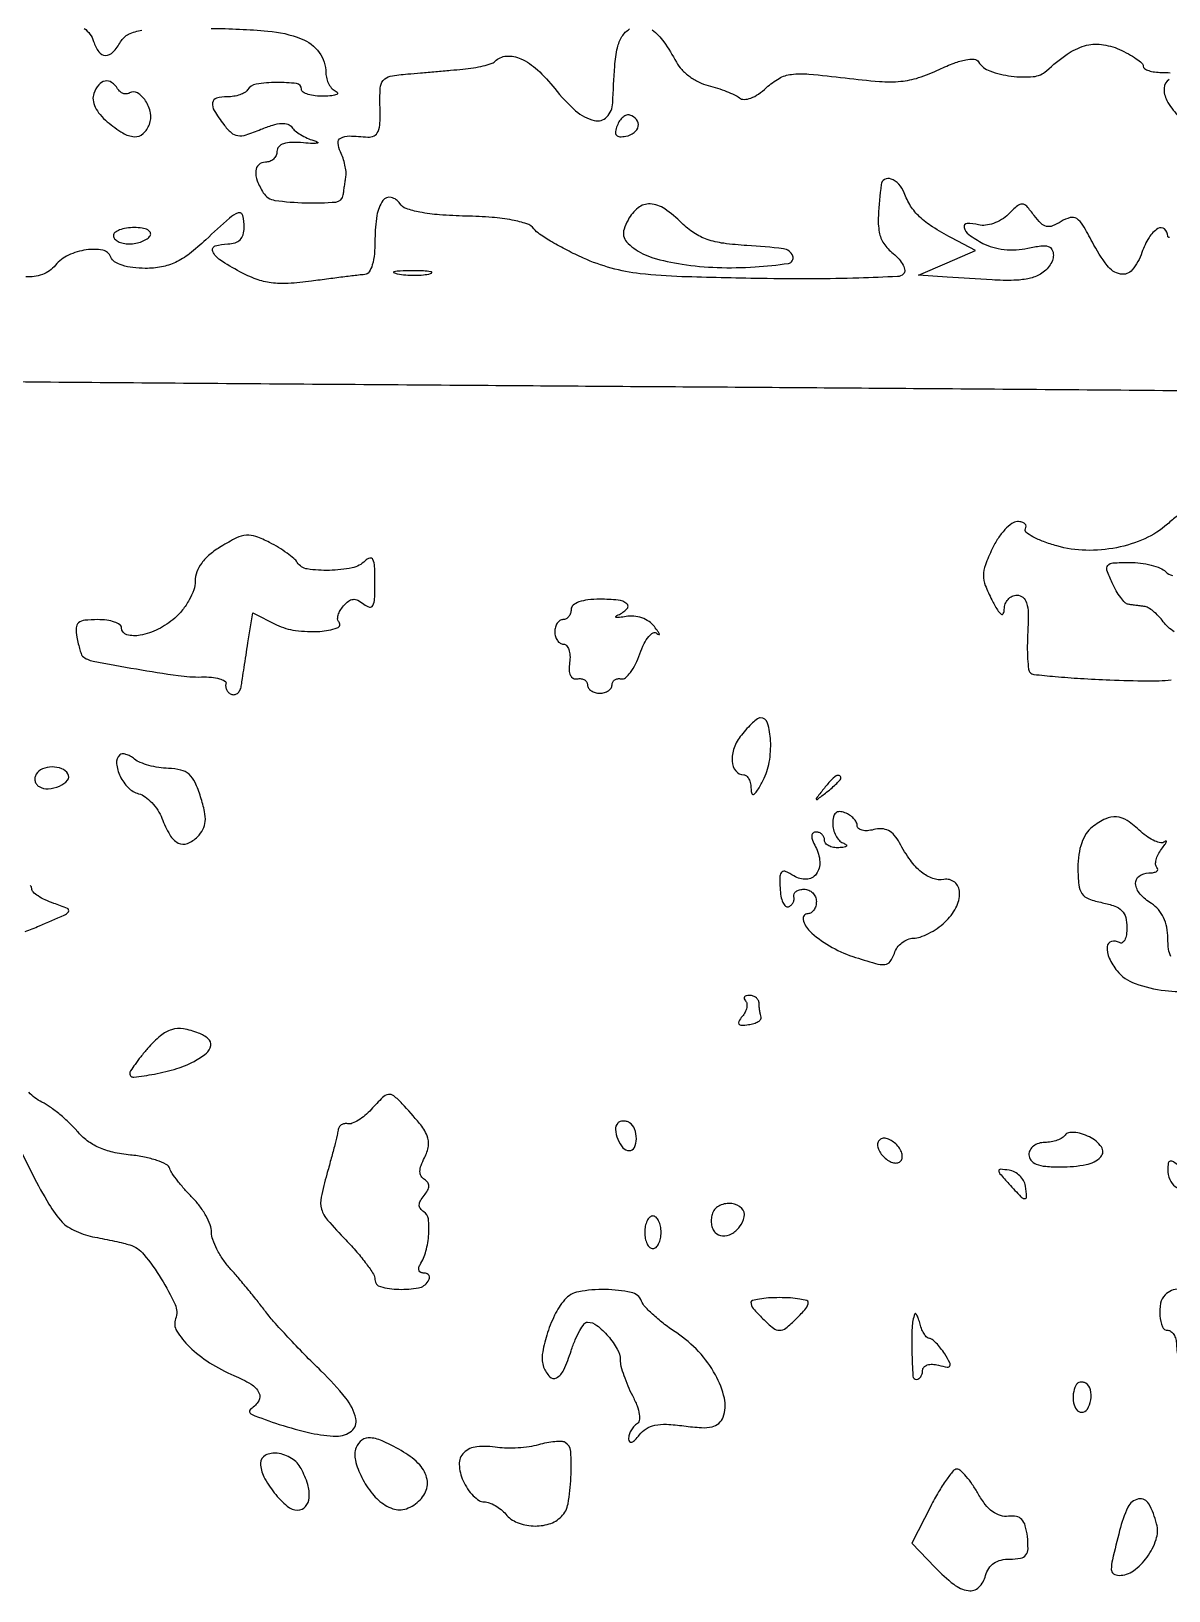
# Model space of a CAD drawing. Extents: x 0 to 5034, y 0 to 2560.
# Drawn here: x 2372.9 to 2512.1, y 987.1 to 1178 of the extents above; entities that cross this region are included whole.
import ezdxf

# ---------------------------------------------------------------- set-up
doc = ezdxf.new("R2010")
doc.units = 0

msp = doc.modelspace()

# ---------------------------------------------------------------- linework, layer by layer
for points in [[(2408.351124, 1192.702372, 0.000074), (2371.653125, 1192.980935, 0.000073), (2333.396231, 1193.260119, 0.000105), (2299.5, 1193.495436, -0.000105), (2265.746496, 1193.729782, -0.000075), (2227.934375, 1194.005904, -0.000075), (2191.867325, 1194.280124, -0.000161)], [(2579, 1191.492596, -0.000156), (2543.375433, 1191.711053, -0.000113), (2503.66875, 1191.97593, -0.000114), (2465.940545, 1192.244748, -0.000249)], [(1872.923089, 1138.307243, 0.000252), (1914.9875, 1138.033875, 0.00034), (1965.167743, 1137.767173, 0.000261), (2020, 1137.541701, -0.000218), (2106.534305, 1137.193271, -0.000544), (2169.810122, 1136.842041, -0.000504), (2235.769475, 1136.33762, -0.000165), (2333, 1135.463858, 0.000234), (2358.975745, 1135.234022, 0.00012), (2391.584375, 1134.968581, 0.000119), (2425.187594, 1134.711078, 0.000179), (2454.5, 1134.503905, -0.000262), (2483.599676, 1134.293386, -0.000181), (2516.534375, 1134.025937, -0.000183), (2548.192927, 1133.745827, -0.000374)], [(2379.426916, 1178.384846, -0.157012), (2380.569882, 1176.779821, 0.076876), (2381.202393, 1175.505682, 0.241422), (2382.023228, 1175.075435, 0.209892), (2382.944713, 1175.470225, 0.060536), (2383.880411, 1176.75, -0.153943), (2384.851644, 1177.663748, -0.075894), (2386.48873, 1178.16644, -0.03419)], [(2394.954168, 1178.383207, -0.017622), (2401.88597, 1178.058493, -0.072221), (2405.977308, 1177.11674, -0.141933), (2408.17294, 1175.439223, -0.160455), (2409, 1172.928346, 0.065268), (2409.093234, 1172.217151, 0.060921), (2409.367188, 1171.535997, 0.065163), (2409.771855, 1170.985883, 0.10612), (2410.25, 1170.662281, -0.239112), (2410.420113, 1170.467484, -0.378789), (2410.325, 1170.282867, -0.068218), (2409.734045, 1170.141588, -0.017437), (2408.75, 1170.078947, -0.03221), (2407.696482, 1170.116571, -0.050308), (2406.807813, 1170.297294, -0.065712), (2406.194313, 1170.580438, -0.257251), (2406, 1170.933117, 0.376861), (2405.397099, 1171.619411, 0.035585), (2402.972706, 1171.760311, 0.035649), (2400.460566, 1171.547896, 0.218794), (2399.405321, 1170.846806, -0.125296), (2399.068401, 1170.521457, -0.046947), (2398.465538, 1170.248749, -0.042804), (2397.722325, 1170.062591, -0.03999), (2396.940983, 1170, 0.06572), (2395.613996, 1169.824825, 0.302967), (2395.128305, 1169.270995, 0.172273), (2395.332737, 1168.310008, 0.024308), (2396.492624, 1166.612451, 0.047311), (2397.401304, 1165.622393, 0.152397), (2398.204004, 1165.253078, 0.111251), (2399.228099, 1165.348434, 0.019568), (2401.05318, 1166.022028, -0.022769), (2402.493261, 1166.543085, -0.058795), (2403.578191, 1166.745204, -0.093094), (2404.352642, 1166.652668, -0.177851), (2404.842359, 1166.275259, 0.08231), (2405.234363, 1165.834065, 0.033325), (2405.894318, 1165.369371, 0.031847), (2406.686121, 1164.95393, 0.035013), (2407.5, 1164.657279, -0.052556), (2407.974901, 1164.465092, -0.693323), (2407.957812, 1164.335612, -0.069676), (2407.41352, 1164.287599, -0.009098), (2406.25, 1164.368404, 0.026482), (2404.808561, 1164.41827, 0.073074), (2403.808632, 1164.252528, 0.12668), (2403.220726, 1163.882163, 0.191441), (2403, 1163.326807, -0.105543), (2402.891935, 1162.820563, -0.099251), (2402.585367, 1162.38975, -0.096287), (2402.127308, 1162.100977, -0.092893), (2401.588484, 1162, 0.185809), (2400.781177, 1161.689262, 0.194658), (2400.410375, 1160.924443, 0.110628), (2400.5962, 1159.722853, 0.046184), (2401.337137, 1158.25, 0.222384), (2402.757938, 1157.329754, 0.0279), (2406.510154, 1157.023944, 0.026471), (2410.210965, 1157.12535, 0.355458), (2411.125, 1158, -0.002565), (2411.186464, 1158.472026, -0.001253), (2411.26945, 1159.073437, -0.001242), (2411.358874, 1159.698459, -0.0018), (2411.441212, 1160.25, 0.064401), (2411.455176, 1160.852622, 0.027795), (2411.326158, 1161.646875, 0.026938), (2411.092875, 1162.488245, 0.032127), (2410.781028, 1163.25, -0.090375), (2410.478148, 1164.333673, -0.29913), (2410.809655, 1164.956627, -0.131843), (2411.854614, 1165.210429, -0.017998), (2414.117649, 1165.074718, 0.142707), (2414.883804, 1165.220168, 0.17895), (2415.370907, 1165.747742, 0.08719), (2415.605806, 1166.810943, 0.018635), (2415.617649, 1168.709564, -0.019236), (2415.635008, 1171.043358, -0.162668), (2416.008086, 1172.009779, -0.176793), (2416.872122, 1172.515916, -0.023611), (2419, 1172.799989, 0.000226), (2420.576375, 1172.935819, 0.00014), (2422.428221, 1173.096748, 0.00014), (2424.256864, 1173.256691, 0.000253), (2425.755646, 1173.388969, 0.016861), (2427.050577, 1173.54807, 0.0205), (2428.249121, 1173.787242, 0.019522), (2429.226235, 1174.065045, 0.117881), (2429.672312, 1174.338979, -0.181581), (2431.089963, 1174.982551, -0.124248), (2432.847397, 1174.662159, -0.080834), (2434.8632, 1173.315752, -0.037706), (2437, 1171, 0.043243), (2439.547447, 1168.299729, 0.12214), (2441.824974, 1167.099499, 0.267368), (2443.361279, 1167.542245, 0.183747), (2444.091893, 1169.25, -0.006242), (2444.331742, 1173.745457, -0.039234), (2444.661762, 1176.017946, -0.083048), (2445.217226, 1177.375588, -0.113299), (2446.143636, 1178.312592, -0.156034)], [(2448.896783, 1178.188222, -0.085577), (2450.332262, 1176.743146, -0.029992), (2451.870929, 1174.241172, 0.069125), (2452.52397, 1173.344429, 0.042614), (2453.50844, 1172.484174, 0.041974), (2454.650015, 1171.785701, 0.057769), (2455.778865, 1171.37392, -0.018015), (2456.899917, 1171.063179, -0.01699), (2458.018142, 1170.667117, -0.017235), (2458.983844, 1170.248718, -0.054993), (2459.580766, 1169.880119, 0.17495), (2460.176245, 1169.684983, 0.082405), (2460.981415, 1169.843313, 0.061556), (2461.919285, 1170.33344, 0.036393), (2462.904913, 1171.12604, -0.05808), (2464.438516, 1172.253623, -0.099183), (2465.94182, 1172.752213, -0.053676), (2468.098707, 1172.785168, -0.007599), (2472.517538, 1172.309783, 0.010756), (2476.728839, 1171.883598, 0.042532), (2479.330058, 1171.89834, 0.056751), (2481.499469, 1172.347281, 0.030622), (2484.038202, 1173.35736, -0.018548), (2485.866702, 1174.136483, -0.043982), (2487.288117, 1174.541838, -0.065206), (2488.305507, 1174.602615, -0.237754), (2488.84481, 1174.281243, 0.166501), (2490.239951, 1173.166218, 0.053749), (2492.847842, 1172.536599, 0.053749), (2495.530161, 1172.477295, 0.166405), (2497.164957, 1173.197716, -0.033842), (2499.670534, 1175.212324, -0.081273), (2501.811813, 1176.239706, -0.101086), (2503.866299, 1176.412025, -0.074867), (2506.070603, 1175.808455, -0.020153), (2507.192667, 1175.256688, -0.028473), (2508.13949, 1174.670634, -0.027909), (2508.833889, 1174.123893, -0.215236), (2509, 1173.755889, 0.25258), (2509.157295, 1173.464376, 0.062825), (2509.660937, 1173.217544, 0.049029), (2510.388086, 1173.045577, 0.031872), (2511.25, 1172.984687, -0.015732), (2512.299163, 1172.944519, -0.174768)], [(2512.15783, 1172.118706, 0.243988), (2511.542703, 1171.06225, 0.134125), (2511.874617, 1169.564003, 0.076405), (2513.232714, 1167.72918, 0.034897)], [(2512.220653, 1152.769289, -0.458182), (2512, 1152.959531, 0.221633), (2511.596559, 1153.824981, 0.326937), (2510.793282, 1153.878399, 0.113662), (2509.69789, 1152.768632, 0.054328), (2508.832357, 1150.948943, -0.085443), (2507.654535, 1148.82287, -0.28202), (2506.209812, 1148.304227, -0.182715), (2504.564808, 1149.350613, -0.041115), (2502.769506, 1152.21016, 0.014697), (2501.614117, 1154.286235, 0.112915), (2500.849768, 1155.087039, 0.215262), (2500.049874, 1155.215924, 0.07362), (2498.947444, 1154.735105, -0.044124), (2497.897571, 1154.20173, -0.151256), (2497.14374, 1154.140057, -0.143136), (2496.461831, 1154.515198, -0.038053), (2495.646794, 1155.468361, 0.021664), (2494.740504, 1156.601335, 0.204369), (2494.191993, 1156.866023, 0.191508), (2493.60087, 1156.662212, 0.018738), (2492.472911, 1155.615768, -0.059305), (2491.658091, 1154.974289, -0.051804), (2490.678389, 1154.507138, -0.054591), (2489.689337, 1154.273106, -0.095048), (2488.850924, 1154.328733, 0.068779), (2487.440597, 1154.496553, 0.477494), (2487.070661, 1154.02081, 0.181558), (2487.664502, 1153.132425, 0.032752), (2489.381396, 1152.063475, 0.055252), (2490.570961, 1151.586959, 0.040982), (2491.962999, 1151.321124, 0.039498), (2493.439316, 1151.280036, 0.041292), (2494.881396, 1151.47395, -0.019813), (2496.468705, 1151.757191, -0.101808), (2497.356021, 1151.698583, -0.206772), (2497.824429, 1151.322373, -0.122185), (2498, 1150.614639, -0.097627), (2497.870864, 1149.959568, -0.059604), (2497.485938, 1149.268726, -0.056567), (2496.919228, 1148.648603, -0.064201), (2496.25, 1148.201358, -0.066136), (2494.86044, 1147.727222, -0.043081), (2493.173083, 1147.539772, -0.020267), (2490.507862, 1147.582416, -0.002828), (2485, 1147.925349), (2481.5, 1148.163148), (2484.98518, 1149.680405), (2488.470361, 1151.197663), (2485.518047, 1152.744537, -0.020813), (2483.207145, 1154.080731, -0.048569), (2481.633758, 1155.309239, -0.060198), (2480.537444, 1156.636054, -0.052129), (2479.725431, 1158.25, 0.093664), (2479.075198, 1159.313509, 0.123873), (2478.134577, 1159.941621, 0.213928), (2477.338595, 1159.878422, 0.245289), (2476.918758, 1159.25, 0.010549), (2476.58834, 1155.453096, 0.059619), (2476.696626, 1153.426829, 0.106238), (2477.25195, 1152.053131, 0.074043), (2478.387705, 1150.818393, -0.041313), (2479.12538, 1150.114606, -0.064695), (2479.617806, 1149.390355, -0.089686), (2479.80567, 1148.758533, -0.227806), (2479.651041, 1148.318393, -0.18756), (2478.915769, 1147.99517, -0.002852), (2474.176935, 1147.816652, -0.007222), (2468.612902, 1147.71924, -0.004659), (2462.165982, 1147.759571, -0.003706), (2452.555776, 1147.980497, -0.021091), (2447.457932, 1148.351108, -0.038104), (2443.900782, 1149.038614, -0.03844), (2440.5, 1150.256675, -0.013372), (2438.507806, 1151.212928, -0.015245), (2436.656395, 1152.235804, -0.014506), (2435.145151, 1153.192241, -0.078458), (2434.436663, 1153.85207, 0.148977), (2433.571034, 1154.457937, 0.032732), (2431.791634, 1154.911249, 0.026817), (2429.327323, 1155.234397, 0.012661), (2426.122723, 1155.399406, -0.012107), (2422.897394, 1155.561902, -0.027979), (2420.492931, 1155.877464, -0.03515), (2418.804197, 1156.320757, -0.174294), (2418.047863, 1156.922556, 0.198825), (2416.99356, 1157.682723, 0.306045), (2415.979256, 1157.298816, 0.114132), (2415.229505, 1155.462844, 0.040126), (2415, 1152.60765, -0.021489), (2414.921814, 1150.78931, -0.048266), (2414.67154, 1149.432457, -0.072057), (2414.277863, 1148.557313, -0.237094), (2413.75, 1148.241888, 0.011211), (2412.986234, 1148.168768, 0.001369), (2411.316871, 1147.966454, 0.001622), (2409.334684, 1147.714193, 0.001337), (2407.222328, 1147.432653, -0.019181), (2404.389919, 1147.157565, -0.047382), (2402.306199, 1147.233095, -0.055301), (2400.472231, 1147.684647, -0.035539), (2398.472328, 1148.584836, -0.021045), (2396.034687, 1150.033082, -0.147452), (2395.153999, 1151.079025, -0.441319), (2395.459271, 1151.755002, -0.079011), (2397, 1152, 0.072254), (2397.873159, 1152.126841, 0.124864), (2398.5, 1152.5, 0.124864), (2398.873159, 1153.126841, 0.072254), (2399, 1154, 0.06066), (2398.820912, 1155.470735, 0.433744), (2398.262682, 1155.782947, 0.106519), (2397.186281, 1155.1655, 0.005789), (2394.293981, 1152.5, -0.02411), (2392.289209, 1150.783869, -0.054487), (2390.588812, 1149.739233, -0.064023), (2388.884734, 1149.185534, -0.046607), (2386.89865, 1149, -0.03056), (2385.366373, 1149.09374, -0.048433), (2384.083652, 1149.379222, -0.060664), (2383.147479, 1149.816484, -0.162982), (2382.685805, 1150.376395, 0.258618), (2381.682763, 1151.218238, 0.084381), (2379.682129, 1151.265732, 0.073383), (2377.484341, 1150.607178, 0.110557), (2375.908095, 1149.389261, -0.129567), (2374.300702, 1148.24082, -0.11695), (2372.270087, 1147.975684, -0.145933)], [(2513.153803, 1118.713319, 0.010175), (2511.964286, 1117.698982, -0.076353), (2509.199032, 1115.910839, -0.056716), (2505.728144, 1114.805544, -0.055113), (2501.985746, 1114.487161, -0.062017), (2498.416486, 1115.023382, -0.020549), (2496.775417, 1115.556462, -0.036426), (2495.481872, 1116.146574, -0.045807), (2494.647259, 1116.708258, -0.376533), (2494.577178, 1117.124876, 0.160314), (2494.656814, 1117.456539, 0.19106), (2494.514978, 1117.742932, 0.12558), (2494.14619, 1117.936587, 0.058487), (2493.605934, 1118, 0.159879), (2492.916413, 1117.773737, 0.047015), (2492.074448, 1117.023107, 0.041965), (2491.231068, 1115.947223, 0.034488), (2490.515737, 1114.674407, 0.021542), (2489.679275, 1112.695919, 0.087325), (2489.44244, 1111.414076, 0.094725), (2489.667079, 1110.182353, 0.027858), (2490.462659, 1108.424407, 0.013647), (2491.149952, 1107.189829, 0.0956), (2491.605309, 1106.676773, 0.47234), (2491.873252, 1106.739019, 0.114613), (2491.993839, 1107.25, -0.087025), (2492.113457, 1107.918217, -0.093984), (2492.45235, 1108.485938, -0.099794), (2492.955804, 1108.865722, -0.112307), (2493.546077, 1109, -0.173501), (2494.272315, 1108.740173, -0.150714), (2494.720328, 1108.062962, -0.069494), (2494.909883, 1106.778495, -0.014869), (2494.860209, 1104.519201, 0.011362), (2494.809326, 1102.764717, 0.016037), (2494.849671, 1101.201364, 0.012166), (2494.954836, 1099.92493, 0.171364), (2495.150044, 1099.516623, 0.17164), (2495.610159, 1099.296949, 0.003427), (2498.225709, 1099.038189, 0.00773), (2501.317982, 1098.801799, 0.005063), (2504.887682, 1098.620621, 0.007563), (2509.474976, 1098.503811, 0.026792), (2512.415774, 1098.631048, 0.042176)], [(2512.794844, 1104.514062, -0.044828), (2512.043861, 1105.080486, -0.050949), (2511.440854, 1105.75, 0.033275), (2510.871452, 1106.42891, 0.033775), (2510.219685, 1107.022656, 0.03583), (2509.583961, 1107.457293, 0.103594), (2509.080611, 1107.625, -0.002104), (2508.605601, 1107.681974, -0.001473), (2508.070831, 1107.75, -0.001486), (2507.558861, 1107.818208, -0.003099), (2507.160515, 1107.875, -0.164171), (2506.764927, 1108.077568, -0.031564), (2506.233025, 1108.697656, -0.03058), (2505.679605, 1109.533669, -0.024025), (2505.181954, 1110.5, -0.021655), (2504.556718, 1112.046395, -0.26837), (2504.668017, 1112.646226, -0.205549), (2505.278579, 1112.946827, -0.013012), (2507.321439, 1113, -0.03129), (2508.659974, 1112.916154, -0.031746), (2509.970984, 1112.665938, -0.033466), (2511.076956, 1112.300699, -0.100215), (2511.737231, 1111.862769, 0.142483), (2512.55758, 1111.412116, 0.017004)], [(2512.375354, 1064.748588, -0.082614), (2512.089102, 1065.674206, -0.033781), (2512, 1066.991526, 0.048555), (2511.868652, 1068.340904, 0.061737), (2511.478481, 1069.528678, 0.067191), (2510.845985, 1070.504938, 0.076018), (2510, 1071.232073, -0.072858), (2508.60719, 1072.414072, -0.159686), (2508.062585, 1073.68467, -0.262957), (2508.484567, 1074.614493, -0.158941), (2509.666667, 1075, 0.037878), (2510.262653, 1075.045215, 0.107049), (2510.650465, 1075.193285, 0.244364), (2510.772948, 1075.410492, 0.207794), (2510.675343, 1075.657991, -0.185994), (2510.511842, 1076.026474, -0.072558), (2510.565591, 1076.590349, -0.058641), (2510.811746, 1077.250225, -0.043791), (2511.225708, 1077.907991, 0.009913), (2511.646365, 1078.485636, 0.051642), (2511.837212, 1078.829724, 0.603818), (2511.784887, 1078.894003, 0.125248), (2511.610583, 1078.810217, -0.21667), (2511.147761, 1078.681863, -0.062596), (2510.417379, 1078.89287, -0.050541), (2509.562526, 1079.367975, -0.035456), (2508.704989, 1080.060217, 0.038544), (2507.033268, 1081.39276, 0.126723), (2505.715268, 1081.864663, 0.137478), (2504.397812, 1081.622855, 0.048673), (2502.75, 1080.607954, 0.089242), (2502.012982, 1079.806404, 0.057154), (2501.460003, 1078.665393, 0.049221), (2501.114731, 1077.24673, 0.035108), (2501, 1075.614757, 0.024221), (2501.101566, 1073.519332, 0.129762), (2501.495582, 1072.45628, 0.153256), (2502.327532, 1071.819062, 0.038039), (2504, 1071.35, -0.036729), (2505.496835, 1070.934416, -0.112164), (2506.380241, 1070.371117, -0.133605), (2506.846423, 1069.545703, -0.062202), (2507, 1068.315983, -0.036913), (2506.933954, 1067.422581, -0.079349), (2506.726548, 1066.765961, -0.152116), (2506.420868, 1066.448335, -0.270368), (2506.069098, 1066.457295, 0.208764), (2505.107506, 1066.594726, 0.315032), (2504.588494, 1065.96685, 0.127311), (2504.834478, 1064.558204, 0.063715), (2505.791356, 1063.009337, 0.138582), (2507.997034, 1061.452174, 0.054199), (2511.658478, 1060.590907, 0.060658), (2514.968064, 1060.585719, 0.379703)], [(2372.195998, 1067.810369, 0.006858), (2373.942814, 1068.513057, 0.003478), (2376.968265, 1069.803383, 0.149848), (2377.491711, 1070.251094, 0.466586), (2377.36609, 1070.646824, 0.017138), (2375.692814, 1071.269062, -0.028696), (2374.661703, 1071.679857, -0.039116), (2373.791014, 1072.172266, -0.043848), (2373.174988, 1072.67096, -0.203395), (2373, 1073.083333, 0.227054), (2372.831922, 1073.434378, 0.074755)], [(2371.385107, 1041.664394, 0.0132), (2373.123246, 1038.029314, 0.01615), (2375.105173, 1034.441736, 0.050674), (2376.743639, 1032.233153, 0.069475), (2377.414983, 1031.676201, 0.030806), (2378.43164, 1031.131035, 0.029751), (2379.597122, 1030.677465, 0.035334), (2380.743639, 1030.395666, -0.006309), (2381.908911, 1030.180022, -0.005396), (2383.130944, 1029.924151, -0.005442), (2384.236744, 1029.667478, -0.015422), (2385, 1029.456404, -0.148062), (2386.721615, 1028.292103, -0.031843), (2388.83349, 1025.32459, -0.029918), (2390.545089, 1022.154166, -0.203131), (2390.60501, 1020.413055, 0.234597), (2390.746869, 1018.915604, 0.061236), (2392.306132, 1016.978029, 0.051351), (2394.768141, 1015.034559, 0.041631), (2397.75, 1013.473038, -0.035747), (2399.833468, 1012.412986, -0.139833), (2400.808771, 1011.367775, -0.257375), (2400.77761, 1010.358579, -0.121223), (2399.835082, 1009.398075, 0.61382), (2399.892143, 1008.718882, 0.018821), (2403.275347, 1007.490409, 0.022536), (2407.191844, 1006.424995, 0.048982), (2410.281385, 1006.044133, 0.176774), (2412.139506, 1006.67056, 0.289273), (2412.663765, 1008.188606, 0.112603), (2411.427374, 1010.716387, 0.030659), (2408.408588, 1014.019419, -0.006713), (2406.382645, 1016.033484, -0.006183), (2404.354398, 1018.156614, -0.006186), (2402.59349, 1020.093639, -0.020307), (2401.5, 1021.43259, 0.006974), (2400.571659, 1022.633283, 0.004064), (2399.426563, 1024.048626, 0.004062), (2398.256411, 1025.447812, 0.006857), (2397.25, 1026.599159, -0.033628), (2396.388928, 1027.697682, -0.03139), (2395.660937, 1028.926541, -0.032894), (2395.155589, 1030.101123, -0.08534), (2395, 1031.006067, 0.090656), (2394.836359, 1031.901187, 0.035852), (2394.30902, 1033.041058, 0.034008), (2393.547884, 1034.220807, 0.036125), (2392.647727, 1035.261364, -0.015356), (2391.717827, 1036.250208, -0.016261), (2390.868632, 1037.276064, -0.016072), (2390.196698, 1038.203863, -0.068333), (2389.894424, 1038.816727, 0.197965), (2389.468066, 1039.310136, 0.03472), (2388.313151, 1039.795545, 0.03302), (2386.796022, 1040.203122, 0.024325), (2385.074516, 1040.459426, -0.03015), (2382.939532, 1040.802738, -0.04994), (2381.208638, 1041.375408, -0.056663), (2379.785007, 1042.214359, -0.055796), (2378.577819, 1043.355314, 0.025705), (2377.617895, 1044.378478, 0.0185), (2376.449422, 1045.421819, 0.018759), (2375.260741, 1046.333692, 0.037932), (2374.25, 1046.940981, -0.045213), (2373.389233, 1047.475342, -0.048585), (2372.660937, 1048.144399, -0.054054)]]:
    msp.add_lwpolyline(points, format="xyb")
for points in [[(2380.60467, 1170.41217, 0.124035), (2380.510666, 1169.629928, 0.079006), (2380.769657, 1168.745583, 0.064769), (2381.361268, 1167.826513, 0.043589), (2382.247681, 1166.945439, 0.035196), (2384.148057, 1165.574664, 0.123846), (2385.57349, 1165.121059, 0.202328), (2386.63479, 1165.493634, 0.117412), (2387.410264, 1166.626748, 0.141029), (2387.530808, 1168.021725, 0.09378), (2386.929951, 1169.521617, 0.117068), (2385.939913, 1170.481024, 0.279502), (2384.955791, 1170.472678, -0.123519), (2384.595628, 1170.358188, -0.100776), (2384.193856, 1170.41435, -0.090809), (2383.811716, 1170.633596, -0.078968), (2383.510081, 1170.983688, 0.100462), (2382.777481, 1171.76407, 0.20556), (2381.972006, 1171.936799, 0.178664), (2381.207635, 1171.470443, 0.075886)], [(2444.626714, 1166.469615, 0.051426), (2444.429366, 1165.738508, 0.214675), (2444.544671, 1165.308606, 0.219039), (2444.940322, 1165.115257, 0.053436), (2445.682394, 1165.177351, 0.11016), (2446.709928, 1165.62357, 0.188455), (2447.206881, 1166.400373, 0.22322), (2447.007089, 1167.207527, 0.142747), (2446.198207, 1167.767264, 0.16457), (2445.787707, 1167.765431, 0.090133), (2445.343966, 1167.516951, 0.07296), (2444.93439, 1167.063765, 0.055764)], [(2445.956138, 1154.918043, 0.041402), (2445.46617, 1153.786519, 0.133277), (2445.416684, 1152.974819, 0.13697), (2445.784131, 1152.26268, 0.044727), (2446.670954, 1151.464548, 0.090025), (2448.982729, 1150.308083, 0.03286), (2452.568821, 1149.511492, 0.029848), (2456.874097, 1149.109034, 0.024389), (2461.5, 1149.179529, 0.021164), (2465.58312, 1149.615321, 0.478251), (2466.105957, 1150.507759, 0.278163), (2464.966759, 1151.402796, 0.01725), (2460.506915, 1151.800041, -0.019924), (2457.66333, 1152.068654, -0.049635), (2455.633611, 1152.55079, -0.062285), (2454.026021, 1153.340901, -0.051088), (2452.540868, 1154.550041, 0.046755), (2450.441311, 1156.289794, 0.13651), (2448.675792, 1156.888953, 0.185607), (2447.194523, 1156.412487, 0.100626)], [(2383, 1153, 0.186414), (2383.147465, 1152.618213, 0.089706), (2383.570164, 1152.29375, 0.069539), (2384.198222, 1152.073784, 0.049547), (2384.940983, 1152, 0.046881), (2385.729296, 1152.074077, 0.046318), (2386.49335, 1152.29375, 0.050262), (2387.123976, 1152.616444, 0.111412), (2387.5, 1153, 0.253782), (2387.521766, 1153.384801, 0.1651), (2387.205217, 1153.712684, 0.083483), (2386.520664, 1153.931329, 0.035659), (2385.559017, 1154, 0.037227), (2384.579009, 1153.926934, 0.055981), (2383.751711, 1153.70625, 0.073461), (2383.186221, 1153.383082, 0.230178)], [(2421.761659, 1148.31292, -0.041951), (2420.934218, 1148.169017, -0.020826), (2419.869594, 1148.119272, -0.020511), (2418.754739, 1148.159391, -0.028254), (2417.761659, 1148.292739, -0.082665), (2417.319562, 1148.45659, -0.67161), (2417.339362, 1148.605813, -0.053901), (2418.071102, 1148.715166, -0.008901), (2419.5, 1148.747817, -0.009782), (2420.938425, 1148.726931, -0.038992), (2421.814362, 1148.62839, -0.417468), (2421.916221, 1148.476221, -0.285845)], [(2396.165805, 1114.954638, 0.036536), (2394.783384, 1113.968924, 0.059869), (2393.795229, 1112.926628, 0.071569), (2393.203214, 1111.83323, 0.08857), (2393, 1110.695034, -0.084861), (2392.820229, 1109.643453, -0.042118), (2392.263391, 1108.405916, -0.040203), (2391.451917, 1107.187027, -0.046876), (2390.492394, 1106.180335, -0.061853), (2388.469913, 1104.819859, -0.072317), (2386.278559, 1104.083386, -0.113331), (2384.639113, 1104.158623, -0.336736), (2384, 1105, 0.251997), (2383.793288, 1105.384102, 0.064031), (2383.135616, 1105.70625, 0.049692), (2382.184635, 1105.927201, 0.032258), (2381.057418, 1106, 0.025314), (2379.484835, 1105.920332, 0.151007), (2378.737559, 1105.603523, 0.212291), (2378.437904, 1104.985861, 0.055952), (2378.526058, 1103.864693, 0.010052), (2378.70407, 1103.030973, 0.013985), (2378.899133, 1102.293046, 0.010389), (2379.089318, 1101.693498, 0.147831), (2379.21864, 1101.51292, 0.116989), (2380.521071, 1100.926821, 0.004424), (2385.806498, 1099.959082, 0.007727), (2390.939489, 1099.147638, 0.041564), (2393.760682, 1098.983113, -0.026979), (2394.992347, 1098.947242, -0.048379), (2395.986963, 1098.766515, -0.070827), (2396.624647, 1098.48339, -0.33257), (2396.760682, 1098.132045, 0.105045), (2396.736404, 1097.749619, 0.092541), (2396.866302, 1097.370976, 0.089418), (2397.129459, 1097.054325, 0.08975), (2397.486305, 1096.85, 0.153292), (2397.87719, 1096.835616, 0.126581), (2398.240782, 1097.043437, 0.100112), (2398.520788, 1097.452583, 0.067588), (2398.669715, 1098, -0.004337), (2398.783364, 1098.810402, -0.001079), (2398.983665, 1100.134278, -0.001103), (2399.219496, 1101.648283, -0.001107), (2399.461697, 1103.159244), (2400.056574, 1106.818488), (2402.95602, 1105.372054, 0.084571), (2405.262371, 1104.673752, 0.044689), (2408.258926, 1104.566011, 0.070679), (2410.373256, 1104.98252, 0.552998), (2410.555246, 1105.778087, -0.201965), (2410.431115, 1106.082813, -0.072284), (2410.505534, 1106.555813, -0.057264), (2410.750595, 1107.112362, -0.040909), (2411.141355, 1107.670322, -0.054525), (2411.754821, 1108.264147, -0.144055), (2412.318087, 1108.485244, -0.14287), (2412.914404, 1108.366898, -0.053298), (2413.632679, 1107.889886, 0.104071), (2414.311282, 1107.531989, 0.358841), (2414.734791, 1107.716626, 0.106835), (2414.954483, 1108.550004, 0.011223), (2415, 1110.577555, 0.011583), (2414.95531, 1112.50639, 0.095997), (2414.75, 1113.353657, 0.369087), (2414.366926, 1113.531432, 0.128892), (2413.8, 1113.2, -0.147465), (2412.202513, 1112.342622, -0.044162), (2409.426762, 1112.031863, -0.042864), (2406.718503, 1112.201223, -0.220758), (2405.495605, 1113.007112, 0.079795), (2405.080879, 1113.486865, 0.01883), (2404.242097, 1114.139277, 0.018916), (2403.208759, 1114.824558, 0.017627), (2402.102393, 1115.447051, 0.032124), (2400.438073, 1116.176406, 0.108309), (2399.267286, 1116.33307, 0.094832), (2398.052851, 1115.994539, 0.02136)], [(2439, 1107.25, -0.078509), (2438.924559, 1106.772497, -0.090584), (2438.70625, 1106.367188, -0.10078), (2438.381381, 1106.096224, -0.124206), (2438, 1106, 0.148195), (2437.618646, 1105.884432, 0.098894), (2437.29375, 1105.559375, 0.082425), (2437.074694, 1105.073457, 0.064853), (2437, 1104.5, 0.069132), (2437.079649, 1103.926691, 0.085298), (2437.312215, 1103.440625, 0.099967), (2437.65755, 1103.115627, 0.139851), (2438.062858, 1103, -0.217378), (2438.443905, 1102.826121, -0.098531), (2438.7216, 1102.339062, -0.070386), (2438.85489, 1101.611573, -0.044738), (2438.812858, 1100.75, 0.042012), (2438.762912, 1099.829172, 0.102457), (2438.919702, 1099.171369, 0.167053), (2439.262857, 1098.81694, 0.168546), (2439.75, 1098.75, -0.077768), (2440.227545, 1098.770151, -0.10725), (2440.632812, 1098.632812, -0.125576), (2440.901861, 1098.361134, -0.133456), (2441, 1098, 0.148195), (2441.115568, 1097.618646, 0.098894), (2441.440625, 1097.29375, 0.082425), (2441.926543, 1097.074694, 0.064853), (2442.5, 1097, 0.064853), (2443.073457, 1097.074694, 0.082425), (2443.559375, 1097.29375, 0.098894), (2443.884432, 1097.618646, 0.148195), (2444, 1098, -0.119098), (2444.087338, 1098.361464, -0.127287), (2444.328891, 1098.632812, -0.115821), (2444.692199, 1098.769397, -0.087389), (2445.119627, 1098.75, 0.237231), (2445.629097, 1098.87801, 0.05488), (2446.249686, 1099.545329, 0.04522), (2446.870285, 1100.559596, 0.030715), (2447.394393, 1101.808568, -0.028985), (2447.917057, 1103.066265, -0.061637), (2448.489143, 1103.949183, -0.107666), (2449.03309, 1104.36981, -0.296485), (2449.491797, 1104.308568, 0.074504), (2449.725924, 1104.161636, 0.661748), (2449.78897, 1104.221254, 0.063961), (2449.616289, 1104.550052, 0.00985), (2449.180265, 1105.146765, 0.080483), (2448.525114, 1105.768753, 0.063992), (2447.65487, 1106.211912, 0.06249), (2446.678828, 1106.428516, 0.069059), (2445.713232, 1106.385677, -0.012586), (2444.92117, 1106.260239, -0.08098), (2444.517325, 1106.272242, -0.605308), (2444.483164, 1106.386362, -0.08247), (2444.75, 1106.572245, 0.080539), (2445.827831, 1107.316957, 0.442928), (2445.810011, 1107.942793, 0.153928), (2444.761745, 1108.389653, 0.02438), (2442.5, 1108.5, 0.028404), (2441.057155, 1108.417968, 0.057423), (2439.95, 1108.160714, 0.085477), (2439.243143, 1107.762014, 0.225377)], [(2459.824296, 1091.87493, 0.079697), (2458.933411, 1090.2999, 0.103778), (2458.688267, 1088.665626, 0.151759), (2459.134954, 1087.475815, 0.231621), (2460.106989, 1087, -0.187544), (2460.44844, 1086.867257, -0.088883), (2460.739488, 1086.485938, -0.068884), (2460.937934, 1085.919693, -0.049043), (2461.006161, 1085.25, 0.100906), (2461.118216, 1084.710124, 0.483243), (2461.379066, 1084.639415, 0.100739), (2461.818831, 1085.126487, 0.013216), (2462.499666, 1086.351788, 0.07817), (2463.238771, 1088.54739, 0.053941), (2463.39875, 1091.170479, 0.060446), (2463.032338, 1093.33607, 0.337806), (2462.141592, 1093.986755, 0.160218), (2461.799074, 1093.866219, 0.020735), (2461.19623, 1093.360942, 0.022471), (2460.512906, 1092.679563, 0.017018)], [(2383.766753, 1089.433419, 0.224623), (2383.385734, 1088.368126, 0.089065), (2383.82002, 1086.835278, 0.081069), (2384.823096, 1085.416864, 0.135241), (2386.080414, 1084.689222, -0.090691), (2386.875655, 1084.318073, -0.048394), (2387.698282, 1083.604878, -0.046013), (2388.422364, 1082.686891, -0.053194), (2388.926276, 1081.693908, 0.0391), (2389.897151, 1079.639549, 0.144172), (2390.922292, 1078.655828, 0.21955), (2392.041416, 1078.60412, 0.100165), (2393.288713, 1079.431571, 0.073766), (2393.952141, 1080.326105, 0.103496), (2394.230508, 1081.277611, 0.073433), (2394.147259, 1082.495505, 0.022125), (2393.670505, 1084.294235, 0.030726), (2392.98991, 1086.07656, 0.10511), (2392.257387, 1087.069393, 0.124007), (2391.257411, 1087.588642, 0.050984), (2389.731849, 1087.788561, -0.031389), (2388.539502, 1087.897585, -0.028529), (2387.330711, 1088.156471, -0.029674), (2386.276223, 1088.514546, -0.076659), (2385.588668, 1088.926412, 0.044538), (2385.061126, 1089.290201, 0.060893), (2384.528497, 1089.511043, 0.076568), (2384.070917, 1089.565557, 0.190023)], [(2373.542705, 1087.069098, 0.098508), (2373.393814, 1086.67014, 0.097818), (2373.408412, 1086.243523, 0.098068), (2373.583963, 1085.855362, 0.099571), (2373.893446, 1085.565854, 0.156737), (2375.014399, 1085.288411, 0.085603), (2376.404259, 1085.627213, 0.11095), (2377.371346, 1086.33365, 0.329306), (2377.435239, 1087.104785, 0.160496), (2376.66749, 1087.750066, 0.097768), (2375.492068, 1087.970945, 0.097191), (2374.314828, 1087.7287, 0.156383)], [(2469.872445, 1085.25, 0.001576), (2468.99236, 1084.120493, 0.377591), (2469, 1084, 0.377591), (2469.120493, 1083.99236, 0.001576), (2470.25, 1084.872445, 0.012436), (2470.920402, 1085.425681, 0.017649), (2471.485938, 1085.952641, 0.013803), (2471.91885, 1086.410139, 0.184603), (2472, 1086.622445, 0.307699), (2471.806605, 1086.90695, 0.241985), (2471.426111, 1086.869516, 0.065617), (2470.76332, 1086.306759, 0.017685)], [(2471, 1081.051949, 0.061167), (2471.093136, 1080.293474, 0.059465), (2471.367188, 1079.572305, 0.064562), (2471.77172, 1078.994602, 0.112328), (2472.25, 1078.662281, -0.051902), (2472.648042, 1078.45138, -0.449116), (2472.672067, 1078.275306, -0.185333), (2472.416573, 1078.137165, -0.021021), (2471.75, 1078.078947, -0.055301), (2471.080514, 1078.122799, -0.077299), (2470.514062, 1078.316941, -0.09916), (2470.135046, 1078.624788, -0.174481), (2470, 1079, 0.102628), (2469.920843, 1079.381588, 0.09872), (2469.695915, 1079.70625, 0.09706), (2469.359936, 1079.923788, 0.095561), (2468.964816, 1080, 0.171017), (2468.593181, 1079.869058, 0.216967), (2468.43147, 1079.547506, 0.103847), (2468.525281, 1078.995348, 0.029047), (2468.895041, 1078.196118, -0.104882), (2469.425549, 1076.367738, -0.179278), (2468.989632, 1074.859687, -0.226216), (2467.788408, 1074.219469, -0.150918), (2466.253208, 1074.619398, 0.031514), (2465.242592, 1075.160281, 0.296613), (2464.778511, 1075.090954, 0.208215), (2464.546031, 1074.590987, 0.01711), (2464.560057, 1073.119398, 0.0339), (2464.669704, 1072.140297, 0.061523), (2464.909127, 1071.372261, 0.097229), (2465.230713, 1070.920778, 0.288699), (2465.587361, 1070.85, 0.092005), (2465.916887, 1071.051897, 0.087764), (2466.158475, 1071.361562, 0.089458), (2466.276028, 1071.729802, 0.100716), (2466.25, 1072.1, -0.174153), (2466.275325, 1072.442061, -0.132778), (2466.514063, 1072.735625, -0.096791), (2466.944469, 1072.933561, -0.059585), (2467.5, 1073, -0.099038), (2468.072457, 1072.885486, -0.097945), (2468.559375, 1072.559375, -0.097945), (2468.885486, 1072.072457, -0.099038), (2469, 1071.5, -0.067246), (2468.922536, 1070.926627, -0.084069), (2468.695915, 1070.440625, -0.099557), (2468.359575, 1070.115614, -0.143424), (2467.964816, 1070, 0.478151), (2467.388308, 1069.285277, 0.150057), (2468.170241, 1067.89117, 0.057794), (2470.596743, 1066.060729, 0.053246), (2473.44408, 1064.774028, 0.007959), (2476.230915, 1063.905481, 0.089899), (2477.376475, 1063.78257, 0.220825), (2478.045056, 1064.15401, 0.080595), (2478.545767, 1065.144197, -0.079002), (2478.901615, 1065.853481, -0.06915), (2479.474069, 1066.454858, -0.071445), (2480.168105, 1066.860859, -0.096967), (2480.878826, 1067, 0.083341), (2481.696202, 1067.137195, 0.034685), (2482.729109, 1067.576264, 0.0331), (2483.794141, 1068.211002, 0.036614), (2484.728569, 1068.96175, 0.084668), (2486.073872, 1070.724671, 0.126868), (2486.514049, 1072.600235, 0.213923), (2485.921579, 1073.84782, 0.22474), (2484.613971, 1074.20101, -0.130099), (2483.241362, 1074.311633, -0.087581), (2481.864761, 1075.088675, -0.06493), (2480.501506, 1076.544647, -0.032874), (2479.171024, 1078.680439, 0.054843), (2478.537965, 1079.60385, 0.097326), (2477.815234, 1080.171987, 0.106566), (2476.979456, 1080.394173, 0.075966), (2476.013088, 1080.293172, -0.045621), (2475.241986, 1080.165091, -0.077403), (2474.591345, 1080.21796, -0.115272), (2474.160244, 1080.434297, -0.222612), (2474, 1080.77638, 0.12625), (2473.889985, 1081.205139, 0.063945), (2473.559375, 1081.658524, 0.057298), (2473.073668, 1082.066427, 0.054472), (2472.5, 1082.361626, 0.083968), (2471.842896, 1082.494052, 0.189492), (2471.372581, 1082.325978, 0.158909), (2471.08935, 1081.851167, 0.055725)], [(2460.324657, 1059.342009, -0.163367), (2460.49701, 1058.995467, -0.084614), (2460.481768, 1058.506674, -0.069255), (2460.287238, 1057.953735, -0.054089), (2459.935517, 1057.422302, 0.035608), (2459.498224, 1056.811758, 0.309606), (2459.514098, 1056.495437, 0.245588), (2459.836227, 1056.344366, 0.025657), (2460.694193, 1056.425622, 0.035933), (2461.368116, 1056.574602, 0.061197), (2461.896107, 1056.805114, 0.090482), (2462.207634, 1057.075249, 0.266223), (2462.25, 1057.345329, -0.037164), (2462.153928, 1057.6667, -0.016562), (2462.073438, 1058.10144, -0.016288), (2462.018279, 1058.569191, -0.021205), (2462, 1059, 0.115918), (2461.910364, 1059.381441, 0.100475), (2461.657292, 1059.70625, 0.093242), (2461.278867, 1059.92427, 0.084383), (2460.833333, 1060, 0.057388), (2460.43152, 1059.953729, 0.172529), (2460.20266, 1059.806715, 0.253554), (2460.167715, 1059.592176, 0.113033)], [(2387.180335, 1053.492394, 0.010128), (2386.345144, 1052.491603, 0.014029), (2385.640474, 1051.559119, 0.01052), (2385.098147, 1050.763057, 0.145259), (2385, 1050.432351, 0.446955), (2385.485513, 1049.997718, 0.019325), (2388.021758, 1050.378763, 0.026786), (2390.750069, 1051.050272, 0.049166), (2392.862139, 1051.926219, 0.046239), (2394.365608, 1052.919448, 0.185984), (2394.909311, 1053.854222, 0.262253), (2394.599555, 1054.692613, 0.084582), (2393.418213, 1055.393011, 0.050566), (2391.55343, 1055.899804, 0.115527), (2390.107721, 1055.804655, 0.103982), (2388.759548, 1055.062932, 0.036242)], [(2414.535919, 1046.03969, -0.033021), (2413.776988, 1045.304935, -0.038521), (2412.964133, 1044.716999, -0.042136), (2412.214117, 1044.340756, -0.144013), (2411.676386, 1044.28969, 0.091074), (2411.253288, 1044.293807, 0.102844), (2410.875986, 1044.144471, 0.108311), (2410.603407, 1043.865143, 0.111177), (2410.475907, 1043.5, -0.0303), (2410.367328, 1042.886184, -0.003379), (2410.026168, 1041.506546, -0.004101), (2409.595175, 1039.86915, -0.003314), (2409.106372, 1038.118028, 0.019018), (2408.412305, 1035.29166, 0.121486), (2408.469424, 1033.828373, 0.109477), (2409.199131, 1032.489116, 0.014132), (2411.42592, 1030.075865, -0.015251), (2412.794592, 1028.58591, -0.0198), (2413.950114, 1027.136053, -0.017838), (2414.806686, 1025.877633, -0.141422), (2415, 1025.207837, 0.342289), (2415.668246, 1024.34606, 0.054975), (2417.919746, 1024.024634, 0.052151), (2420.320251, 1024.198357, 0.213344), (2421.5, 1025, 0.088621), (2421.651081, 1025.381806, 0.167455), (2421.608064, 1025.70625, 0.177706), (2421.378351, 1025.922582, 0.101261), (2421, 1026, -0.103519), (2420.622717, 1026.078958, -0.179172), (2420.394931, 1026.298596, -0.16561), (2420.354912, 1026.628299, -0.086746), (2420.510195, 1027.016496, 0.072841), (2421.23713, 1028.697532, 0.048492), (2421.584198, 1030.77139, 0.049071), (2421.529713, 1032.639663, 0.226247), (2420.959405, 1033.525089, -0.097022), (2420.553988, 1033.900518, -0.164176), (2420.41644, 1034.33758, -0.123918), (2420.559602, 1034.860696, -0.044783), (2421, 1035.5, 0.045136), (2421.437996, 1036.136778, 0.122875), (2421.581738, 1036.660682, 0.163105), (2421.446332, 1037.098242, 0.098756), (2421.045854, 1037.471661, -0.12663), (2420.644277, 1037.88971, -0.131052), (2420.501054, 1038.444217, -0.087985), (2420.636464, 1039.174372, -0.033139), (2421.06669, 1040.124611, 0.087739), (2421.532797, 1041.54844, 0.134392), (2421.370786, 1042.829011, 0.075992), (2420.456235, 1044.338505, 0.014505), (2418.321429, 1046.746074, 0.0328), (2417.29447, 1047.704301, 0.220916), (2416.637005, 1047.872437, 0.150433), (2415.933631, 1047.50347, 0.013376)], [(2444.708381, 1044.375048, 0.218914), (2444.41633, 1043.585694, 0.079214), (2444.701133, 1042.394883, 0.079209), (2445.34213, 1041.351599, 0.218838), (2446.106989, 1041, 0.288442), (2446.733635, 1041.394307, 0.10994), (2446.977688, 1042.443632, 0.091719), (2446.766543, 1043.649023, 0.166742), (2446.13948, 1044.413797, 0.073142), (2445.767811, 1044.574254, 0.072274), (2445.36413, 1044.621794, 0.077846), (2444.991182, 1044.552986, 0.112362)], [(2476.600038, 1042.161865, 0.150925), (2476.484575, 1041.717076, 0.082168), (2476.603052, 1041.160046, 0.069216), (2476.929598, 1040.578651, 0.057089), (2477.421983, 1040.064749, 0.051981), (2478.025385, 1039.661737, 0.092995), (2478.593253, 1039.486368, 0.127395), (2479.064171, 1039.55242, 0.157392), (2479.399962, 1039.838135, 0.150925), (2479.515425, 1040.282924, 0.082168), (2479.396948, 1040.839954, 0.069216), (2479.070402, 1041.421349, 0.057089), (2478.578017, 1041.935251, 0.051981), (2477.974615, 1042.338263, 0.092995), (2477.406747, 1042.513632, 0.127395), (2476.935829, 1042.44758, 0.157392)], [(2499.441656, 1042.905597, -0.119637), (2499.089558, 1042.55792, -0.04841), (2498.476211, 1042.266019, -0.044265), (2497.724994, 1042.067001, -0.042652), (2496.940983, 1042, 0.075715), (2496.199409, 1041.887055, 0.089148), (2495.570164, 1041.559375, 0.100726), (2495.149516, 1041.07204, 0.128528), (2495, 1040.5, 0.173582), (2495.243916, 1039.818573, 0.129265), (2495.896259, 1039.34671, 0.07103), (2497.059123, 1039.077756, 0.02137), (2498.877555, 1039, 0.044953), (2502.018424, 1039.282953, 0.156835), (2503.791264, 1040.230443, 0.362458), (2503.881194, 1041.453818, 0.127631), (2502.425318, 1042.667263, 0.034787), (2501.427869, 1043.055733, 0.055591), (2500.530965, 1043.228949, 0.07317), (2499.833961, 1043.182621, 0.203952)], [(2492.568603, 1036.924195, 0.00571), (2494.017329, 1035.359658, 0.172957), (2494.487066, 1035.121126, 0.473108), (2494.721463, 1035.342336, 0.019066), (2494.578388, 1036.666871, 0.09263), (2494.353247, 1037.32318, 0.072374), (2493.890588, 1037.919688, 0.071263), (2493.268867, 1038.367609, 0.084275), (2492.580487, 1038.591066, 0.016801), (2491.519364, 1038.710551, 0.435285), (2491.328564, 1038.535433, 0.18237), (2491.46245, 1038.172761, 0.005286)], [(2512, 1038.681462, 0.097687), (2512.239229, 1037.46868, 0.13552), (2512.914106, 1036.597155, 0.207611), (2513.73197, 1036.402999, 0.213376), (2514.419891, 1036.870381, 0.16352), (2514.522056, 1037.307895, 0.079103), (2514.37665, 1037.871131, 0.065296), (2514.01722, 1038.469488, 0.05173), (2513.48899, 1039.009138, 0.020503), (2512.689439, 1039.619137, 0.209835), (2512.290494, 1039.698784, 0.309419), (2512.059463, 1039.452786, 0.038489)], [(2448, 1031, 0.048028), (2448.073693, 1030.234582, 0.068025), (2448.29375, 1029.5875, 0.088204), (2448.618118, 1029.151477, 0.191087), (2449, 1029, 0.191087), (2449.381882, 1029.151477, 0.088204), (2449.70625, 1029.5875, 0.068025), (2449.926307, 1030.234582, 0.048028), (2450, 1031, 0.048028), (2449.926307, 1031.765418, 0.068025), (2449.70625, 1032.4125, 0.088204), (2449.381882, 1032.848523, 0.191087), (2449, 1033, 0.191087), (2448.618118, 1032.848523, 0.088204), (2448.29375, 1032.4125, 0.068025), (2448.073693, 1031.765418, 0.048028)], [(2456.305362, 1033.353377, 0.065961), (2456.15347, 1032.718065, 0.059256), (2456.163918, 1032.040837, 0.062675), (2456.326938, 1031.425519, 0.100644), (2456.625577, 1030.974423, 0.18612), (2457.536781, 1030.570376, 0.136314), (2458.626332, 1030.815872, 0.111147), (2459.602132, 1031.661345, 0.099549), (2460.169821, 1032.876627, 0.26453), (2459.867434, 1033.933565, 0.164506), (2458.673598, 1034.508544, 0.135497), (2457.19719, 1034.290529, 0.1997)], [(2438.180284, 1022.717229, 0.060274), (2436.971893, 1020.841572, 0.03783), (2436.011902, 1018.411973, 0.037315), (2435.468722, 1016.050409, 0.130201), (2435.635041, 1014.508684, 0.09537), (2436.383898, 1013.305091, 0.353291), (2437.207719, 1013.184916, 0.153667), (2438.086984, 1014.164478, 0.026949), (2439, 1016.5, -0.020534), (2439.504427, 1017.840794, -0.029901), (2440.065779, 1018.971875, -0.02986), (2440.608836, 1019.800454, -0.237026), (2441.006124, 1020, -0.168478), (2442.144822, 1019.605099, -0.047644), (2443.52141, 1018.289207, -0.048037), (2444.648019, 1016.700128, -0.13092), (2445, 1015.378912, 0.064013), (2445.097649, 1014.619306, 0.018519), (2445.439548, 1013.484919, 0.018298), (2445.923578, 1012.223381, 0.018577), (2446.496333, 1011.007091, -0.026674), (2447.065958, 1009.744836, -0.057326), (2447.335923, 1008.71364, -0.08599), (2447.313023, 1007.951421, -0.206781), (2446.996333, 1007.497734, 0.076954), (2446.617519, 1007.173985, 0.054969), (2446.302015, 1006.712997, 0.054776), (2446.093456, 1006.192214, 0.07468), (2446.031803, 1005.690983, 0.181696), (2446.157342, 1005.382217, 0.30465), (2446.419299, 1005.319853, 0.110734), (2446.832007, 1005.589233, 0.030487), (2447.341163, 1006.180414, -0.088207), (2448.185059, 1006.958427, -0.091762), (2449.234194, 1007.384574, -0.063183), (2450.67545, 1007.49522, -0.020942), (2452.791155, 1007.301186, 0.017332), (2454.943066, 1007.08816, 0.071778), (2456.241945, 1007.191374, 0.127325), (2457.060606, 1007.613315, 0.119364), (2457.595676, 1008.388733, 0.150598), (2457.751775, 1010.69923, 0.068366), (2456.650305, 1013.555919, 0.060684), (2454.59824, 1016.395666, 0.059878), (2451.916018, 1018.674275, -0.017784), (2450.43446, 1019.732351, -0.020241), (2449.096643, 1020.850542, -0.019878), (2448.046605, 1021.881933, -0.097355), (2447.60644, 1022.583217, 0.256413), (2446.344718, 1023.651093, 0.046572), (2443.185563, 1023.991354, 0.047139), (2439.924054, 1023.729903, 0.177807)], [(2511.666667, 1023.333333, 0.148246), (2511.117117, 1022.305634, 0.068475), (2511.025382, 1020.777653, 0.077107), (2511.338097, 1019.446162, 0.305562), (2512, 1019, -0.16722), (2512.387084, 1018.86682, -0.090029), (2512.726896, 1018.485937, -0.072474), (2512.969234, 1017.919407, -0.054897), (2513.070285, 1017.25, 0.011173), (2513.131074, 1016.278423, 0.467319), (2513.282091, 1016.172505, 0.223503), (2513.489401, 1016.347994, 0.005675), (2514, 1017.5, -0.014596), (2514.420464, 1018.404721, -0.165075), (2514.69761, 1018.67854, -0.458404), (2514.904918, 1018.589057, -0.047747), (2515.029395, 1018, 0.144276), (2515.164297, 1017.680395, 0.45756), (2515.367254, 1017.675, 0.09355), (2515.642928, 1018.122056, 0.01942), (2515.940878, 1019, 0.116561), (2516.076884, 1021.414592, 0.151832), (2515.065704, 1023.370389, 0.205078), (2513.378621, 1024.059381, 0.194543)], [(2461, 1022.428571, 0.17803), (2461.272974, 1021.686218, 0.022747), (2462.451423, 1020.421802, 0.022964), (2463.740613, 1019.270011, 0.172493), (2464.5, 1019, 0.172493), (2465.259387, 1019.270011, 0.022964), (2466.548577, 1020.421802, 0.022747), (2467.727026, 1021.686218, 0.17803), (2468, 1022.428571, 0.342194), (2467.826178, 1022.652813, 0.02254), (2466.971875, 1022.832143, 0.025118), (2465.841748, 1022.958805, 0.015348), (2464.5, 1023, 0.015348), (2463.158252, 1022.958805, 0.025118), (2462.028125, 1022.832143, 0.02254), (2461.173822, 1022.652813, 0.342194)], [(2481.043668, 1021, 0.080083), (2480.710858, 1019.361637, 0.016593), (2480.689032, 1016.411925, 0.009231), (2480.822351, 1013.400721, 0.396195), (2481.25, 1012.999402, 0.147107), (2481.536015, 1013.085662, 0.09896), (2481.779687, 1013.327835, 0.082727), (2481.943957, 1013.689707, 0.065355), (2482, 1014.116631, -0.194769), (2482.155406, 1014.500447, -0.124919), (2482.569948, 1014.756207, -0.087381), (2483.197441, 1014.838202, -0.052898), (2483.940249, 1014.725876, 0.019346), (2485.021926, 1014.487295, 0.322295), (2485.335783, 1014.637037, 0.256437), (2485.335787, 1015.023985, 0.014052), (2484.699703, 1016.109245, 0.024216), (2484.197322, 1016.833163, 0.031001), (2483.664215, 1017.444591, 0.032101), (2483.171557, 1017.883319, 0.167383), (2482.832777, 1018, -0.195914), (2482.537372, 1018.120368, -0.054599), (2482.21386, 1018.514063, -0.046333), (2481.914757, 1019.080043, -0.034501), (2481.689326, 1019.75, 0.015967), (2481.500441, 1020.388685, 0.039347), (2481.311018, 1020.839062, 0.10306), (2481.155723, 1021.03025, 0.51231)], [(2500.754232, 1012.266312, 0.084697), (2500.436116, 1011.221291, 0.082939), (2500.479003, 1010.121909, 0.104464), (2500.84371, 1009.288862, 0.234312), (2501.437328, 1008.972506, 0.26629), (2502.162879, 1009.360605, 0.1021), (2502.575922, 1010.472687, 0.093314), (2502.533019, 1011.735512, 0.201974), (2501.980032, 1012.512341, 0.086456), (2501.629461, 1012.652808, 0.102024), (2501.272696, 1012.654687, 0.11056), (2500.965717, 1012.518222, 0.11748)], [(2412.69335, 1004.643265, 0.153693), (2412.597819, 1003.089535, 0.056112), (2413.374044, 1001.000101, 0.054195), (2414.68428, 998.983084, 0.082214), (2416.25, 997.603271, 0.052351), (2417.16308, 997.158027, 0.088276), (2418, 997.011777, 0.08814), (2418.836901, 997.163133, 0.052048), (2419.75, 997.614101, 0.125088), (2421.100161, 999.037026, 0.177015), (2421.375603, 1000.745116, 0.141378), (2420.470662, 1002.520399, 0.072215), (2418.5, 1004.09554, 0.020585), (2416.047902, 1005.400211, 0.08867), (2414.462212, 1005.840646, 0.178552), (2413.409116, 1005.561254, 0.149008)], [(2435, 1004.981945, -0.032615), (2433.861144, 1004.740497, -0.020184), (2432.5, 1004.599323, -0.020218), (2431.138517, 1004.568611, -0.034004), (2430, 1004.666603, 0.06159), (2427.468854, 1004.744622, 0.171347), (2425.876331, 1004.011154, 0.213553), (2425.305696, 1002.578326, 0.096736), (2425.785417, 1000.571613, 0.041784), (2426.337146, 999.58767, 0.0477), (2427.023888, 998.755411, 0.053843), (2427.736188, 998.181762, 0.143577), (2428.356116, 998, -0.085582), (2428.982084, 997.892066, -0.04367), (2429.709842, 997.559375, -0.041695), (2430.420299, 997.073946, -0.04887), (2431, 996.5, 0.123803), (2432.404211, 995.472465, 0.085527), (2434.337328, 995.05087, 0.0854), (2436.302845, 995.300439, 0.12279), (2437.8, 996.2, 0.154974), (2438.615354, 997.774224, 0.030233), (2438.970273, 1000.989271, 0.0271), (2438.955313, 1004.180847, 0.260786), (2438.25, 1005.283458, 0.122048), (2437.806196, 1005.396122, 0.024561), (2436.985938, 1005.360503, 0.024596), (2436.012114, 1005.221592, 0.020816)], [(2401, 1002.722506, 0.120612), (2401.403585, 1001.073779, 0.048121), (2402.679971, 999.10978, 0.047561), (2404.249235, 997.483369, 0.178931), (2405.556704, 997, 0.218054), (2406.496206, 997.430178, 0.159234), (2406.945284, 998.503683, 0.094969), (2406.765842, 1000.143724, 0.048299), (2405.964816, 1002.065741, 0.130679), (2404.787874, 1003.325858, 0.107438), (2403.050406, 1003.951383, 0.151723), (2401.601269, 1003.703182, 0.282153)], [(2482.989565, 997.479711), (2480.664694, 992.959421), (2483.519438, 989.979711, 0.035163), (2485.803351, 987.908839, 0.128009), (2487.582846, 987.132061, 0.238401), (2488.870697, 987.546179, 0.134766), (2489.710251, 989, -0.082614), (2490.095845, 989.861988, -0.098592), (2490.722156, 990.492528, -0.090143), (2491.590254, 990.872324, -0.058219), (2492.683054, 991, 0.042339), (2493.984573, 991.110408, 0.187593), (2494.631561, 991.498345, 0.164238), (2494.895482, 992.258376, 0.030813), (2494.816422, 993.75, 0.036549), (2494.563659, 995.081332, 0.122757), (2494.137591, 995.852091, 0.161373), (2493.476493, 996.214569, 0.077847), (2492.5, 996.240127, -0.106189), (2491.518471, 996.321161, -0.086403), (2490.574025, 996.796559, -0.067966), (2489.666976, 997.683935, -0.03642), (2488.79651, 998.990127, 0.020832), (2488.079162, 1000.142808, 0.028196), (2487.332191, 1001.11585, 0.027879), (2486.648539, 1001.825368, 0.189267), (2486.203728, 1002, 0.224258), (2485.742107, 1001.781991, 0.017566), (2484.892734, 1000.672165, 0.021243), (2483.944901, 999.211564, 0.014528)], [(2506.101048, 994.487019, 0.003194), (2505.226295, 990.9169, 0.055834), (2505.080752, 989.733245, 0.251619), (2505.354061, 989.211084, 0.150006), (2506.041813, 989, 0.15853), (2507.79641, 989.570655, 0.078767), (2509.467146, 991.243726, 0.077544), (2510.562182, 993.385048, 0.141901), (2510.63223, 995.329176, 0.065679), (2509.669599, 997.759909, 0.322068), (2508.408513, 998.352673, 0.242498), (2507.1178, 997.351827, 0.047219)]]:
    msp.add_lwpolyline(points, format="xyb", close=True)

doc.saveas('drawing.dxf')
